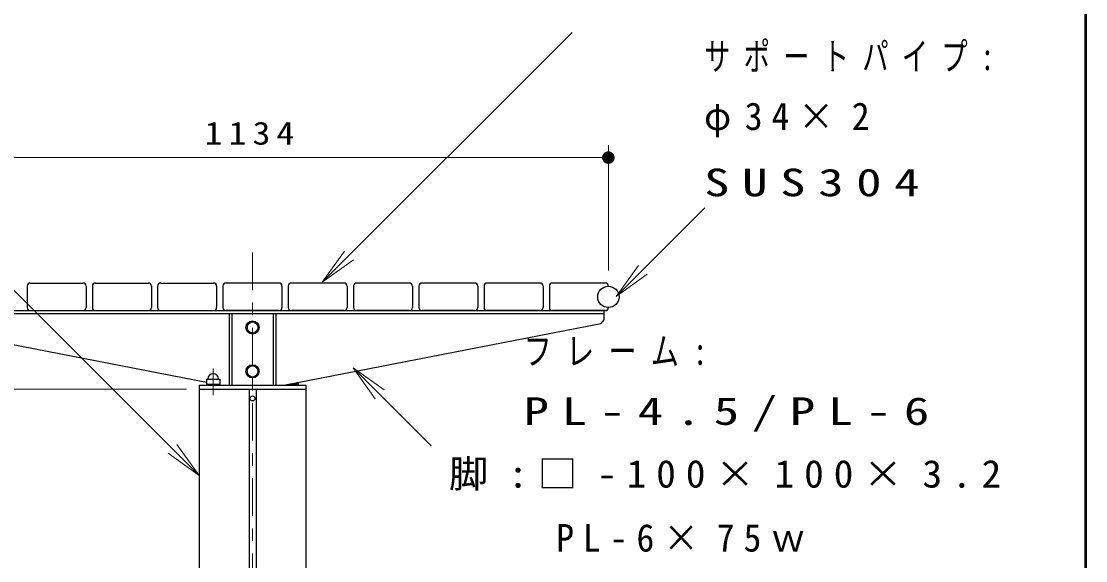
# Model space of a CAD drawing. Units: millimetres on the paper, with parts at other scales. Extents: x -365 to 0, y -26 to 257.
# Drawn here: x -84.8 to 0, y 107.4 to 150.4 of the extents above; entities that cross this region are included whole.
import ezdxf

# ---------------------------------------------------------------- set-up
doc = ezdxf.new("R2010")
doc.units = ezdxf.units.MM
doc.linetypes.add('USER2', pattern=[6, 3, -1, 1, -1])
doc.layers.add('LY_1', color=7, linetype='Continuous', lineweight=25)
doc.layers.add('LY_3', color=7, linetype='Continuous', lineweight=13)
doc.styles.add('ＭＳ ゴシック', font='')
doc.styles.get('ＭＳ ゴシック').set_extended_font_data('MS Gothic')

# ---------------------------------------------------------------- blocks, each defined once
blk = doc.blocks.new('open_arrow')
at = {"color": 0, "linetype": 'Continuous', "lineweight": -2}
blk.add_lwpolyline([(7.5, 1.25), (0, 0), (7.5, -1.25)], dxfattribs=at)
blk = doc.blocks.new('filled_dot')
at = {"color": 0, "linetype": 'Continuous', "lineweight": -2, "const_width": 1.25}
blk.add_lwpolyline([(-0.625, 0, 1), (0.625, 0, 1)], format="xyb", close=True, dxfattribs=at)

msp = doc.modelspace()

# ---------------------------------------------------------------- linework, layer by layer
at = {"layer": 'LY_1', "lineweight": 13}
for p, q in [((-60.809, 129.594), (-40.902, 149.5)), ((-70.625, 114.183), (-98.292, 141.851)), ((-38.025, 130.521), (-38.025, 140.521)), ((-94.725, 139.521), (-38.025, 139.521)), ((-37.403, 128.452), (-30.332, 135.523)), ((-58.36, 122.764), (-52.14, 116.545)), ((-71.625, 121.071), (-107.375, 121.071))]:
    msp.add_line(p, q, dxfattribs=at)
at = {"layer": 'LY_1', "linetype": 'USER2', "lineweight": 13}
for p, q in [((-66.375, 131.959), (-66.375, 68.146)), ((-69.5, 122.708), (-69.5, 120.592))]:
    msp.add_line(p, q, dxfattribs=at)
at = {"layer": 'LY_1'}
for p, q in [((-84.325, 129.271), (-84.325, 127.571)), ((-84.075, 129.521), (-79.875, 129.521)), ((-79.625, 129.271), (-79.625, 127.571)), ((-79.125, 129.271), (-79.125, 127.571)), ((-78.875, 129.521), (-74.675, 129.521)), ((-74.425, 129.271), (-74.425, 127.571)), ((-73.925, 129.271), (-73.925, 127.571)), ((-73.675, 129.521), (-69.475, 129.521)), ((-69.225, 129.271), (-69.225, 127.571)), ((-68.725, 129.271), (-68.725, 127.571)), ((-64.275, 129.521), (-68.475, 129.521)), ((-64.025, 129.271), (-64.025, 127.571)), ((-63.525, 129.271), (-63.525, 127.571)), ((-59.075, 129.521), (-63.275, 129.521)), ((-58.825, 129.271), (-58.825, 127.571)), ((-58.325, 129.271), (-58.325, 127.571)), ((-53.875, 129.521), (-58.075, 129.521)), ((-53.625, 129.271), (-53.625, 127.571)), ((-53.125, 129.271), (-53.125, 127.571)), ((-48.675, 129.521), (-52.875, 129.521)), ((-48.425, 129.271), (-48.425, 127.571)), ((-47.925, 129.271), (-47.925, 127.571)), ((-43.475, 129.521), (-47.675, 129.521)), ((-43.225, 129.271), (-43.225, 127.571)), ((-42.725, 129.271), (-42.725, 127.571)), ((-38.275, 129.521), (-42.475, 129.521)), ((-94.375, 127.321), (-38.375, 127.321)), ((-84.075, 127.321), (-79.875, 127.321)), ((-78.875, 127.321), (-74.675, 127.321)), ((-73.675, 127.321), (-69.475, 127.321)), ((-64.275, 127.321), (-68.475, 127.321)), ((-59.075, 127.321), (-63.275, 127.321)), ((-53.875, 127.321), (-58.075, 127.321)), ((-48.675, 127.321), (-52.875, 127.321)), ((-43.475, 127.321), (-47.675, 127.321)), ((-38.275, 127.321), (-42.475, 127.321)), ((-38.375, 127.321), (-38.375, 126.596)), ((-94.375, 127.096), (-38.375, 127.096)), ((-68.237, 127.096), (-68.237, 121.371)), ((-68.012, 127.096), (-68.012, 121.371)), ((-66.8, 126.229), (-66.375, 126.474)), ((-66.375, 126.474), (-65.95, 126.229)), ((-64.737, 127.096), (-64.737, 121.371)), ((-64.512, 127.096), (-64.512, 121.371)), ((-38.375, 126.596), (-38.62, 126.298)), ((-70.025, 121.595), (-94.129, 126.298)), ((-66.8, 126.229), (-66.8, 125.738)), ((-66.8, 125.738), (-66.375, 125.493)), ((-66.375, 125.493), (-65.95, 125.738)), ((-65.95, 126.229), (-65.95, 125.738)), ((-63.875, 121.371), (-38.62, 126.298)), ((-66.8, 122.729), (-66.375, 122.974)), ((-66.375, 122.974), (-65.95, 122.729)), ((-66.8, 122.729), (-66.8, 122.238)), ((-66.8, 122.238), (-66.375, 121.993)), ((-66.375, 121.993), (-65.95, 122.238)), ((-65.95, 122.729), (-65.95, 122.238)), ((-70.625, 121.371), (-70.625, 89.821)), ((-70.625, 121.371), (-62.125, 121.371)), ((-70.025, 121.871), (-68.975, 121.871)), ((-70.025, 121.871), (-70.025, 121.371)), ((-70.025, 121.471), (-68.975, 121.471)), ((-68.975, 121.871), (-68.975, 121.371)), ((-62.725, 121.471), (-63.361, 121.471)), ((-62.725, 121.594), (-62.725, 121.371)), ((-62.125, 121.371), (-62.125, 89.821)), ((-70.625, 121.071), (-62.125, 121.071)), ((-66.625, 121.071), (-66.625, 98.521)), ((-66.075, 121.071), (-66.075, 99.071))]:
    msp.add_line(p, q, dxfattribs=at)
for centre, radius in [((-38.025, 128.421), 0.85), ((-66.375, 125.983), 0.525), ((-66.375, 122.483), 0.525), ((-66.375, 120.321), 0.2)]:
    msp.add_circle(centre, radius, dxfattribs=at)
at = {"layer": 'LY_1', "lineweight": 13}
for centre in [(-66.375, 125.983), (-66.375, 122.483)]:
    msp.add_circle(centre, 0.425, dxfattribs=at)
at = {"layer": 'LY_1'}
for centre, radius, start, end in [((-84.075, 129.271), 0.25, 90, 180), ((-79.875, 129.271), 0.25, 0, 90), ((-78.875, 129.271), 0.25, 90, 180), ((-74.675, 129.271), 0.25, 0, 90), ((-73.675, 129.271), 0.25, 90, 180), ((-69.475, 129.271), 0.25, 0, 90), ((-68.475, 129.271), 0.25, 90, 180), ((-64.275, 129.271), 0.25, 360, 90), ((-63.275, 129.271), 0.25, 90, 180), ((-59.075, 129.271), 0.25, 360, 90), ((-58.075, 129.271), 0.25, 90, 180), ((-53.875, 129.271), 0.25, 360, 90), ((-52.875, 129.271), 0.25, 90, 180), ((-48.675, 129.271), 0.25, 360, 90), ((-47.675, 129.271), 0.25, 90, 180), ((-43.475, 129.271), 0.25, 360, 90), ((-42.475, 129.271), 0.25, 90, 180), ((-38.275, 129.271), 0.25, 360, 90), ((-84.075, 127.571), 0.25, 179.99999, 270), ((-79.875, 127.571), 0.25, 270, 0), ((-78.875, 127.571), 0.25, 179.99999, 270), ((-74.675, 127.571), 0.25, 270, 0), ((-73.675, 127.571), 0.25, 179.99999, 270), ((-69.475, 127.571), 0.25, 270, 0), ((-68.475, 127.571), 0.25, 180, 270), ((-64.275, 127.571), 0.25, 270, 0.00001), ((-63.275, 127.571), 0.25, 180, 270), ((-59.075, 127.571), 0.25, 270, 0.00001), ((-58.075, 127.571), 0.25, 180, 270), ((-53.875, 127.571), 0.25, 270, 0.00001), ((-52.875, 127.571), 0.25, 180, 270), ((-48.675, 127.571), 0.25, 270, 0.00001), ((-47.675, 127.571), 0.25, 180, 270), ((-43.475, 127.571), 0.25, 270, 0.00001), ((-42.475, 127.571), 0.25, 180, 270), ((-38.275, 127.571), 0.25, 270, 0.00001), ((-69.5, 121.871), 0.425, 359.99999, 179.99999)]:
    msp.add_arc(centre, radius, start, end, dxfattribs=at)
at = {"layer": 'LY_3', "lineweight": 50}
msp.add_line((0, 0), (0, 257), dxfattribs=at)

# ---------------------------------------------------------------- block references
at = {"layer": 'LY_1', "lineweight": 13, "xscale": 0.4, "yscale": 0.4}
for name, p, rotation in [('filled_dot', (-38.025, 139.521), 180), ('open_arrow', (-60.809, 129.594), 45), ('open_arrow', (-37.403, 128.452), 45), ('open_arrow', (-58.36, 122.764), 315), ('open_arrow', (-70.625, 114.183), 135)]:
    msp.add_blockref(name, p, dxfattribs=dict(at, rotation=rotation))

# ---------------------------------------------------------------- texts
at = {"layer": 'LY_1', "style": 'ＭＳ ゴシック'}
for s, insert, char_height, attachment_point in [('\\T1.5;\\W0.7;サポートパイプ:', (-30.399, 147.523), 2.199, 4), ('\\T1.5;\\W0.95;φ34×2', (-30.399, 142.523), 2.199, 4), ('\\T1.33;\\W1.15;1134', (-66.375, 140.521), 1.833, 8), ('\\T1.5;\\W1.35;SUS304', (-30.399, 137.523), 2.199, 4), ('\\T1.5;\\W0.75;フレーム:', (-44.775, 124.045), 2.199, 4), ('\\T1.5;\\W1.35;PL-4.5/PL-6', (-44.775, 119.045), 2.199, 4), ('\\T1.5;\\W1.05;脚:□-100×100×3.2', (-50.73, 114.195), 2.199, 4), ('\\T1.5;\\W0.95;\u3000\u3000PL-6×75ｗ', (-50.73, 109.195), 2.199, 4)]:
    msp.add_mtext(s, dxfattribs=dict(at, insert=insert, char_height=char_height, attachment_point=attachment_point))

doc.saveas('drawing.dxf')
